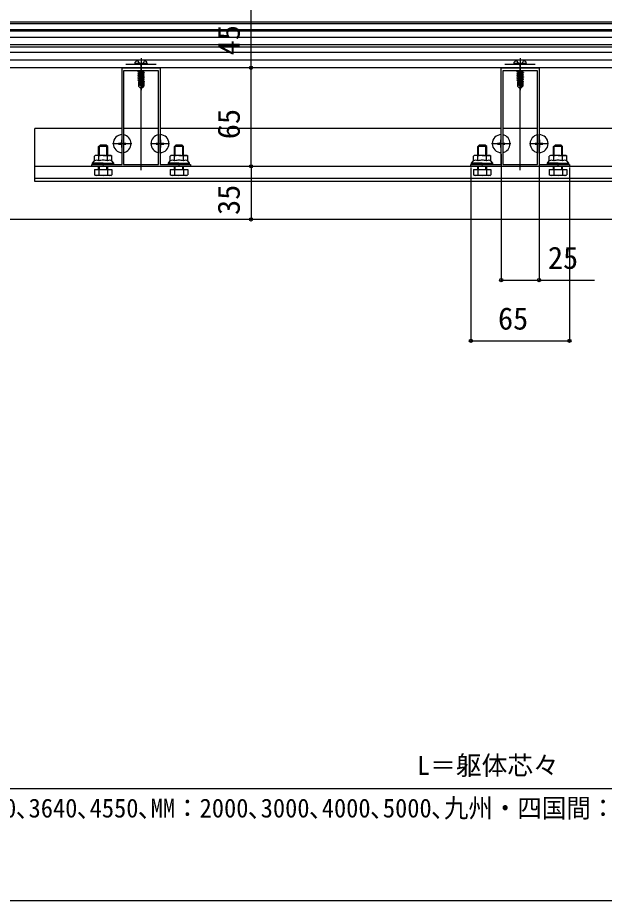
# Model space of a CAD drawing. Units: millimetres, scale not verified. Extents: x -875 to 875, y -1304 to 1296.
# Drawn here: x -393 to -6, y -1304 to -722 of the extents above; entities that cross this region are included whole.
import ezdxf
from ezdxf.enums import TextEntityAlignment as Align

# ---------------------------------------------------------------- set-up
doc = ezdxf.new("R2010")
doc.units = ezdxf.units.MM
doc.header["$LTSCALE"] = 8
for name, color, linetype in [('0-2_YKK_11', 7, 'Continuous'), ('0-4_YKK_12', 2, 'Continuous'), ('0-5_YKK_13', 4, 'Continuous'), ('0-6_YKK_D', 6, 'Continuous'), ('0-7_YKK_ZWAK', 7, 'Continuous')]:
    doc.layers.add(name, color=color, linetype=linetype)
doc.styles.add('ＭＳ ゴシック', font='')
doc.styles.get('ＭＳ ゴシック').set_extended_font_data('MS Gothic')

msp = doc.modelspace()

# ---------------------------------------------------------------- linework, layer by layer
at = {"layer": '0-2_YKK_11'}
for points in [[(-279.5, -820.352), (-344.5, -820.352), (-344.5, -819.152), (-337.458, -819.152), (-337.275, -819.272), (-336.725, -819.272), (-336.542, -819.152), (-324.5, -819.152), (-324.5, -755.352), (-312.458, -755.352), (-312.275, -755.472), (-311.725, -755.472), (-311.542, -755.352), (-299.5, -755.352), (-299.5, -819.152), (-287.458, -819.152), (-287.275, -819.272), (-286.725, -819.272), (-286.542, -819.152), (-279.5, -819.152)], [(-29.5, -820.352), (-94.5, -820.352), (-94.5, -819.152), (-87.458, -819.152), (-87.275, -819.272), (-86.725, -819.272), (-86.542, -819.152), (-74.5, -819.152), (-74.5, -755.352), (-62.458, -755.352), (-62.275, -755.472), (-61.725, -755.472), (-61.542, -755.352), (-49.5, -755.352), (-49.5, -819.152), (-37.458, -819.152), (-37.275, -819.272), (-36.725, -819.272), (-36.542, -819.152), (-29.5, -819.152)], [(-323.5, -757.352), (-323.5, -819.152), (-300.5, -819.152), (-300.5, -757.352)], [(-73.5, -757.352), (-73.5, -819.152), (-50.5, -819.152), (-50.5, -757.352)]]:
    msp.add_lwpolyline(points, close=True, dxfattribs=at)
at = {"layer": '0-4_YKK_12'}
for p, q in [((383, -726.472), (-507, -726.472)), ((383, -731.352), (-507, -731.352)), ((383, -741.852), (-507, -741.852)), ((383, -755.352), (-507, -755.352)), ((-312, -822.852), (-312, -752.852)), ((-62, -822.852), (-62, -752.852)), ((-324.5, -795.352), (-382, -795.352)), ((-382, -830.352), (-382, -795.352)), ((-300.5, -795.352), (-323.5, -795.352)), ((-74.5, -795.352), (-299.5, -795.352)), ((-50.5, -795.352), (-73.5, -795.352)), ((175.5, -795.352), (-49.5, -795.352)), ((258, -820.352), (-382, -820.352)), ((258, -828.352), (-382, -828.352)), ((258, -830.352), (-382, -830.352)), ((390, -855.352), (-524.5, -855.352))]:
    msp.add_line(p, q, dxfattribs=at)
at = {"layer": '0-5_YKK_13'}
for p, q in [((383, -725.352), (-507, -725.352)), ((383, -730.352), (-507, -730.352)), ((383, -735.352), (-507, -735.352)), ((383, -740.352), (-507, -740.352)), ((383, -745.352), (-507, -745.352)), ((383, -750.352), (-507, -750.352)), ((-312, -749.152), (-312, -770.052)), ((-62, -749.152), (-62, -770.052)), ((383, -755.352), (-507, -755.352)), ((-322, -753.052), (-302, -753.052)), ((-316, -752.552), (-315.859, -751.75)), ((-308, -752.552), (-316, -752.552)), ((-316, -752.552), (-315.912, -753.052)), ((-308.088, -753.052), (-315.912, -753.052)), ((-308, -752.552), (-308.141, -751.75)), ((-308, -752.552), (-308.088, -753.052)), ((-72, -753.052), (-52, -753.052)), ((-66, -752.552), (-65.859, -751.75)), ((-58, -752.552), (-66, -752.552)), ((-66, -752.552), (-65.912, -753.052)), ((-58.088, -753.052), (-65.912, -753.052)), ((-58, -752.552), (-58.141, -751.75)), ((-58, -752.552), (-58.088, -753.052)), ((-310.2, -757.352), (-314.1, -758.002)), ((-314.1, -757.902), (-310.8, -757.352)), ((-314.1, -757.902), (-313.55, -757.585)), ((-314.1, -757.902), (-314.1, -758.002)), ((-314.1, -758.002), (-313.55, -758.32)), ((-314.1, -759.302), (-309.9, -758.602)), ((-309.9, -758.702), (-314.1, -759.402)), ((-314.1, -759.302), (-313.55, -758.985)), ((-314.1, -759.302), (-314.1, -759.402)), ((-314.1, -759.402), (-313.55, -759.72)), ((-314.1, -760.702), (-309.9, -760.002)), ((-309.9, -760.102), (-314.1, -760.802)), ((-314.1, -760.702), (-313.55, -760.385)), ((-314.1, -760.702), (-314.1, -760.802)), ((-314.1, -760.802), (-313.55, -761.12)), ((-314.1, -762.102), (-309.9, -761.402)), ((-309.9, -761.502), (-314.1, -762.202)), ((-314.1, -762.102), (-313.55, -761.785)), ((-312.521, -757.352), (-313.55, -757.585)), ((-313.55, -757.352), (-313.55, -757.585)), ((-310.45, -758.285), (-313.55, -758.985)), ((-313.55, -758.32), (-313.55, -758.985)), ((-310.45, -759.685), (-313.55, -760.385)), ((-313.55, -759.72), (-313.55, -760.385)), ((-310.45, -761.085), (-313.55, -761.785)), ((-313.55, -761.12), (-313.55, -761.785)), ((-310.45, -757.62), (-310.45, -758.285)), ((-309.9, -758.602), (-310.45, -758.285)), ((-310.45, -759.02), (-310.45, -759.685)), ((-309.9, -760.002), (-310.45, -759.685)), ((-310.45, -760.42), (-310.45, -761.085)), ((-309.9, -761.402), (-310.45, -761.085)), ((-310.45, -761.82), (-310.45, -762.485)), ((-309.9, -758.602), (-309.9, -758.702)), ((-309.9, -760.002), (-309.9, -760.102)), ((-309.9, -761.402), (-309.9, -761.502)), ((-60.2, -757.352), (-64.1, -758.002)), ((-64.1, -757.902), (-60.8, -757.352)), ((-64.1, -757.902), (-63.55, -757.585)), ((-64.1, -757.902), (-64.1, -758.002)), ((-64.1, -758.002), (-63.55, -758.32)), ((-64.1, -759.302), (-59.9, -758.602)), ((-59.9, -758.702), (-64.1, -759.402)), ((-64.1, -759.302), (-63.55, -758.985)), ((-64.1, -759.302), (-64.1, -759.402)), ((-64.1, -759.402), (-63.55, -759.72)), ((-64.1, -760.702), (-59.9, -760.002)), ((-59.9, -760.102), (-64.1, -760.802)), ((-64.1, -760.702), (-63.55, -760.385)), ((-64.1, -760.702), (-64.1, -760.802)), ((-64.1, -760.802), (-63.55, -761.12)), ((-64.1, -762.102), (-59.9, -761.402)), ((-59.9, -761.502), (-64.1, -762.202)), ((-64.1, -762.102), (-63.55, -761.785)), ((-62.521, -757.352), (-63.55, -757.585)), ((-63.55, -757.352), (-63.55, -757.585)), ((-60.45, -758.285), (-63.55, -758.985)), ((-63.55, -758.32), (-63.55, -758.985)), ((-60.45, -759.685), (-63.55, -760.385)), ((-63.55, -759.72), (-63.55, -760.385)), ((-60.45, -761.085), (-63.55, -761.785)), ((-63.55, -761.12), (-63.55, -761.785)), ((-60.45, -757.62), (-60.45, -758.285)), ((-59.9, -758.602), (-60.45, -758.285)), ((-60.45, -759.02), (-60.45, -759.685)), ((-59.9, -760.002), (-60.45, -759.685)), ((-60.45, -760.42), (-60.45, -761.085)), ((-59.9, -761.402), (-60.45, -761.085)), ((-60.45, -761.82), (-60.45, -762.485)), ((-59.9, -758.602), (-59.9, -758.702)), ((-59.9, -760.002), (-59.9, -760.102)), ((-59.9, -761.402), (-59.9, -761.502)), ((-314.1, -762.102), (-314.1, -762.202)), ((-314.1, -762.202), (-313.55, -762.52)), ((-314.1, -763.502), (-311.074, -762.998)), ((-311.102, -763.103), (-314.1, -763.602)), ((-314.1, -763.502), (-313.55, -763.185)), ((-314.1, -763.502), (-314.1, -763.602)), ((-314.1, -763.602), (-313.55, -763.92)), ((-313.7, -764.652), (-313.55, -764.585)), ((-313.7, -764.652), (-313.7, -767.502)), ((-311.424, -764.652), (-313.7, -764.652)), ((-312.743, -766.699), (-313.7, -767.502)), ((-312.15, -769.052), (-313.7, -767.502)), ((-310.45, -762.485), (-313.55, -763.185)), ((-313.55, -762.52), (-313.55, -763.185)), ((-311.16, -763.38), (-313.55, -763.92)), ((-313.55, -763.92), (-313.55, -764.585)), ((-311.305, -764.078), (-313.55, -764.585)), ((-311.365, -764.369), (-313.083, -764.652)), ((-312, -767.431), (-312.15, -769.052)), ((-311.09, -763.045), (-312, -767.431)), ((-312, -767.431), (-312, -769.052)), ((-310.668, -762.93), (-311.85, -768.628)), ((-310.6, -767.378), (-311.85, -768.628)), ((-311.85, -769.052), (-310.3, -767.502)), ((-311.42, -764.636), (-311.504, -764.652)), ((-310.668, -762.93), (-309.9, -762.802)), ((-309.9, -762.902), (-310.613, -763.021)), ((-310.45, -763.885), (-310.603, -763.919)), ((-310.6, -763.101), (-310.6, -767.378)), ((-310, -764.144), (-310.6, -764.243)), ((-310, -764.36), (-310.6, -764.477)), ((-310.3, -764.652), (-310.6, -764.652)), ((-310.3, -767.502), (-310.6, -767.378)), ((-309.9, -762.802), (-310.45, -762.485)), ((-310.45, -763.22), (-310.45, -763.885)), ((-310, -764.144), (-310.45, -763.885)), ((-310, -764.36), (-310.3, -764.533)), ((-310.3, -764.533), (-310.3, -767.502)), ((-310, -764.144), (-310, -764.36)), ((-309.9, -762.802), (-309.9, -762.902)), ((-64.1, -762.102), (-64.1, -762.202)), ((-64.1, -762.202), (-63.55, -762.52)), ((-64.1, -763.502), (-61.074, -762.998)), ((-61.102, -763.103), (-64.1, -763.602)), ((-64.1, -763.502), (-63.55, -763.185)), ((-64.1, -763.502), (-64.1, -763.602)), ((-64.1, -763.602), (-63.55, -763.92)), ((-63.7, -764.652), (-63.55, -764.585)), ((-63.7, -764.652), (-63.7, -767.502)), ((-61.424, -764.652), (-63.7, -764.652)), ((-62.743, -766.699), (-63.7, -767.502)), ((-62.15, -769.052), (-63.7, -767.502)), ((-60.45, -762.485), (-63.55, -763.185)), ((-63.55, -762.52), (-63.55, -763.185)), ((-61.16, -763.38), (-63.55, -763.92)), ((-63.55, -763.92), (-63.55, -764.585)), ((-61.305, -764.078), (-63.55, -764.585)), ((-61.365, -764.369), (-63.083, -764.652)), ((-62, -767.431), (-62.15, -769.052)), ((-61.09, -763.045), (-62, -767.431)), ((-62, -767.431), (-62, -769.052)), ((-60.668, -762.93), (-61.85, -768.628)), ((-60.6, -767.378), (-61.85, -768.628)), ((-61.85, -769.052), (-60.3, -767.502)), ((-61.42, -764.636), (-61.504, -764.652)), ((-60.668, -762.93), (-59.9, -762.802)), ((-59.9, -762.902), (-60.613, -763.021)), ((-60.45, -763.885), (-60.603, -763.919)), ((-60.6, -763.101), (-60.6, -767.378)), ((-60, -764.144), (-60.6, -764.243)), ((-60, -764.36), (-60.6, -764.477)), ((-60.3, -764.652), (-60.6, -764.652)), ((-60.3, -767.502), (-60.6, -767.378)), ((-59.9, -762.802), (-60.45, -762.485)), ((-60.45, -763.22), (-60.45, -763.885)), ((-60, -764.144), (-60.45, -763.885)), ((-60, -764.36), (-60.3, -764.533)), ((-60.3, -764.533), (-60.3, -767.502)), ((-60, -764.144), (-60, -764.36)), ((-59.9, -762.802), (-59.9, -762.902)), ((-312.15, -769.052), (-311.85, -769.052)), ((-311.85, -768.628), (-311.85, -769.052)), ((-62.15, -769.052), (-61.85, -769.052)), ((-61.85, -768.628), (-61.85, -769.052)), ((-324.5, -811.652), (-324.5, -799.052)), ((-299.5, -811.652), (-299.5, -799.052)), ((-74.5, -811.652), (-74.5, -799.052)), ((-49.5, -811.652), (-49.5, -799.052)), ((-334, -807.352), (-340, -807.352)), ((-339.46, -813.152), (-339.46, -806.812)), ((-334.54, -813.152), (-334.54, -806.812)), ((-330.8, -805.352), (-318.2, -805.352)), ((-327, -805.002), (-327, -805.702)), ((-327, -805.002), (-325.35, -805.002)), ((-327, -805.702), (-325.35, -805.702)), ((-324.85, -802.852), (-324.5, -802.852)), ((-324.85, -802.852), (-324.85, -804.502)), ((-324.85, -806.202), (-324.85, -807.852)), ((-324.85, -807.852), (-324.5, -807.852)), ((-323.5, -805.002), (-322, -805.002)), ((-323.5, -805.702), (-322, -805.702)), ((-322, -805.002), (-322, -805.702)), ((-305.8, -805.352), (-293.2, -805.352)), ((-302, -805.002), (-302, -805.702)), ((-302, -805.002), (-300.5, -805.002)), ((-302, -805.702), (-300.5, -805.702)), ((-299.5, -802.852), (-299.15, -802.852)), ((-299.5, -807.852), (-299.15, -807.852)), ((-299.15, -802.852), (-299.15, -804.502)), ((-299.15, -806.202), (-299.15, -807.852)), ((-298.65, -805.002), (-297, -805.002)), ((-298.65, -805.702), (-297, -805.702)), ((-297, -805.002), (-297, -805.702)), ((-284, -807.352), (-290, -807.352)), ((-289.46, -813.152), (-289.46, -806.812)), ((-284.54, -813.152), (-284.54, -806.812)), ((-84, -807.352), (-90, -807.352)), ((-89.46, -813.152), (-89.46, -806.812)), ((-84.54, -813.152), (-84.54, -806.812)), ((-80.8, -805.352), (-68.2, -805.352)), ((-77, -805.002), (-77, -805.702)), ((-77, -805.002), (-75.35, -805.002)), ((-77, -805.702), (-75.35, -805.702)), ((-74.85, -802.852), (-74.5, -802.852)), ((-74.85, -802.852), (-74.85, -804.502)), ((-74.85, -806.202), (-74.85, -807.852)), ((-74.85, -807.852), (-74.5, -807.852)), ((-73.5, -805.002), (-72, -805.002)), ((-73.5, -805.702), (-72, -805.702)), ((-72, -805.002), (-72, -805.702)), ((-55.8, -805.352), (-43.2, -805.352)), ((-52, -805.002), (-52, -805.702)), ((-52, -805.002), (-50.5, -805.002)), ((-52, -805.702), (-50.5, -805.702)), ((-49.5, -802.852), (-49.15, -802.852)), ((-49.5, -807.852), (-49.15, -807.852)), ((-49.15, -802.852), (-49.15, -804.502)), ((-49.15, -806.202), (-49.15, -807.852)), ((-48.65, -805.002), (-47, -805.002)), ((-48.65, -805.702), (-47, -805.702)), ((-47, -805.002), (-47, -805.702)), ((-34, -807.352), (-40, -807.352)), ((-39.46, -813.152), (-39.46, -806.812)), ((-34.54, -813.152), (-34.54, -806.812)), ((-342, -813.152), (-342.774, -813.599)), ((-342.774, -816.752), (-342.774, -813.599)), ((-337, -813.152), (-342, -813.152)), ((-339.887, -816.752), (-339.887, -813.599)), ((-337, -813.152), (-332, -813.152)), ((-334.113, -816.752), (-334.113, -813.599)), ((-332, -813.152), (-331.226, -813.599)), ((-331.226, -816.752), (-331.226, -813.599)), ((-292, -813.152), (-292.774, -813.599)), ((-292.774, -816.752), (-292.774, -813.599)), ((-287, -813.152), (-292, -813.152)), ((-289.887, -816.752), (-289.887, -813.599)), ((-287, -813.152), (-282, -813.152)), ((-284.113, -816.752), (-284.113, -813.599)), ((-282, -813.152), (-281.226, -813.599)), ((-281.226, -816.752), (-281.226, -813.599)), ((-92, -813.152), (-92.774, -813.599)), ((-92.774, -816.752), (-92.774, -813.599)), ((-87, -813.152), (-92, -813.152)), ((-89.887, -816.752), (-89.887, -813.599)), ((-87, -813.152), (-82, -813.152)), ((-84.113, -816.752), (-84.113, -813.599)), ((-82, -813.152), (-81.226, -813.599)), ((-81.226, -816.752), (-81.226, -813.599)), ((-42, -813.152), (-42.774, -813.599)), ((-42.774, -816.752), (-42.774, -813.599)), ((-37, -813.152), (-42, -813.152)), ((-39.887, -816.752), (-39.887, -813.599)), ((-37, -813.152), (-32, -813.152)), ((-34.113, -816.752), (-34.113, -813.599)), ((-32, -813.152), (-31.226, -813.599)), ((-31.226, -816.752), (-31.226, -813.599)), ((-344, -819.152), (-344, -818.352)), ((-337, -819.152), (-344, -819.152)), ((-337, -819.152), (-330, -819.152)), ((-330, -819.152), (-330, -818.352)), ((-294, -819.152), (-294, -818.352)), ((-287, -819.152), (-294, -819.152)), ((-287, -819.152), (-280, -819.152)), ((-280, -819.152), (-280, -818.352)), ((-94, -819.152), (-94, -818.352)), ((-87, -819.152), (-94, -819.152)), ((-87, -819.152), (-80, -819.152)), ((-80, -819.152), (-80, -818.352)), ((-44, -819.152), (-44, -818.352)), ((-37, -819.152), (-44, -819.152)), ((-37, -819.152), (-30, -819.152)), ((-30, -819.152), (-30, -818.352)), ((-342.774, -822.352), (-342.774, -825.906)), ((-342, -826.352), (-342.774, -825.906)), ((-340, -822.352), (-340, -820.352)), ((-339.887, -822.352), (-339.887, -825.906)), ((-339.46, -822.352), (-339.46, -820.352)), ((-334.54, -822.352), (-334.54, -820.352)), ((-334.113, -822.352), (-334.113, -825.906)), ((-334, -822.352), (-334, -820.352)), ((-332, -826.352), (-331.226, -825.906)), ((-292.774, -822.352), (-292.774, -825.906)), ((-292, -826.352), (-292.774, -825.906)), ((-290, -822.352), (-290, -820.352)), ((-289.887, -822.352), (-289.887, -825.906)), ((-289.46, -822.352), (-289.46, -820.352)), ((-284.54, -822.352), (-284.54, -820.352)), ((-284.113, -822.352), (-284.113, -825.906)), ((-284, -822.352), (-284, -820.352)), ((-282, -826.352), (-281.226, -825.906)), ((-92.774, -822.352), (-92.774, -825.906)), ((-92, -826.352), (-92.774, -825.906)), ((-90, -822.352), (-90, -820.352)), ((-89.887, -822.352), (-89.887, -825.906)), ((-89.46, -822.352), (-89.46, -820.352)), ((-84.54, -822.352), (-84.54, -820.352)), ((-84.113, -822.352), (-84.113, -825.906)), ((-84, -822.352), (-84, -820.352)), ((-82, -826.352), (-81.226, -825.906)), ((-42.774, -822.352), (-42.774, -825.906)), ((-42, -826.352), (-42.774, -825.906)), ((-40, -822.352), (-40, -820.352)), ((-39.887, -822.352), (-39.887, -825.906)), ((-39.46, -822.352), (-39.46, -820.352)), ((-34.54, -822.352), (-34.54, -820.352)), ((-34.113, -822.352), (-34.113, -825.906)), ((-34, -822.352), (-34, -820.352)), ((-32, -826.352), (-31.226, -825.906)), ((-332, -826.352), (-342, -826.352)), ((-282, -826.352), (-292, -826.352)), ((-82, -826.352), (-92, -826.352)), ((-32, -826.352), (-42, -826.352))]:
    msp.add_line(p, q, dxfattribs=at)
for points in [[(-314.3, -750.573), (-313.145, -752.889), (-312, -753.498)], [(-309.7, -750.573), (-310.855, -752.889), (-312, -753.498)], [(-64.3, -750.573), (-63.145, -752.889), (-62, -753.498)], [(-59.7, -750.573), (-60.855, -752.889), (-62, -753.498)], [(-309.987, -757.352), (-310.45, -757.62), (-313.55, -758.32)], [(-309.9, -758.702), (-310.45, -759.02), (-313.55, -759.72)], [(-309.9, -760.102), (-310.45, -760.42), (-313.55, -761.12)], [(-309.9, -761.502), (-310.45, -761.82), (-313.55, -762.52)], [(-59.987, -757.352), (-60.45, -757.62), (-63.55, -758.32)], [(-59.9, -758.702), (-60.45, -759.02), (-63.55, -759.72)], [(-59.9, -760.102), (-60.45, -760.42), (-63.55, -761.12)], [(-59.9, -761.502), (-60.45, -761.82), (-63.55, -762.52)], [(-312, -767.431), (-312.743, -766.699), (-312.9, -764.652)], [(-309.9, -762.902), (-310.45, -763.22), (-310.6, -763.254)], [(-62, -767.431), (-62.743, -766.699), (-62.9, -764.652)], [(-59.9, -762.902), (-60.45, -763.22), (-60.6, -763.254)], [(-340, -813.152), (-340, -807.352), (-339, -806.352)], [(-334, -813.152), (-334, -807.352), (-335, -806.352), (-339, -806.352)], [(-290, -813.152), (-290, -807.352), (-289, -806.352)], [(-284, -813.152), (-284, -807.352), (-285, -806.352), (-289, -806.352)], [(-90, -813.152), (-90, -807.352), (-89, -806.352)], [(-84, -813.152), (-84, -807.352), (-85, -806.352), (-89, -806.352)], [(-40, -813.152), (-40, -807.352), (-39, -806.352)], [(-34, -813.152), (-34, -807.352), (-35, -806.352), (-39, -806.352)], [(-337, -818.352), (-344, -818.352), (-342.774, -816.752)], [(-337, -818.352), (-330, -818.352), (-331.226, -816.752)], [(-287, -818.352), (-294, -818.352), (-292.774, -816.752)], [(-287, -818.352), (-280, -818.352), (-281.226, -816.752)], [(-87, -818.352), (-94, -818.352), (-92.774, -816.752)], [(-87, -818.352), (-80, -818.352), (-81.226, -816.752)], [(-37, -818.352), (-44, -818.352), (-42.774, -816.752)], [(-37, -818.352), (-30, -818.352), (-31.226, -816.752)], [(-342.774, -822.352), (-331.226, -822.352), (-331.226, -825.906)], [(-292.774, -822.352), (-281.226, -822.352), (-281.226, -825.906)], [(-92.774, -822.352), (-81.226, -822.352), (-81.226, -825.906)], [(-42.774, -822.352), (-31.226, -822.352), (-31.226, -825.906)]]:
    msp.add_lwpolyline(points, dxfattribs=at)
for centre, radius, start, end in [((-312, -756.652), 6.5, 57.94412, 122.05588), ((-62, -756.652), 6.5, 57.94412, 122.05588), ((-314.972, -751.906), 0.9, 122.05588, 170), ((-309.028, -751.906), 0.9, 10, 57.94412), ((-64.972, -751.906), 0.9, 122.05588, 170), ((-59.028, -751.906), 0.9, 10, 57.94412), ((-310.848, -763.101), 0.248, 0, 167.19096), ((-60.848, -763.101), 0.248, 0, 167.19096), ((-324.5, -805.352), 5.9, 90, 270), ((-324.5, -805.352), 5.9, 279.75826, 80.24174), ((-299.5, -805.352), 5.9, 99.75826, 260.24174), ((-299.5, -805.352), 5.9, 270, 90), ((-74.5, -805.352), 5.9, 90, 270), ((-74.5, -805.352), 5.9, 279.75826, 80.24174), ((-49.5, -805.352), 5.9, 99.75826, 260.24174), ((-49.5, -805.352), 5.9, 270, 90), ((-325.35, -804.502), 0.5, 270, 0), ((-325.35, -806.202), 0.5, 0, 90), ((-298.65, -804.502), 0.5, 180, 270), ((-298.65, -806.202), 0.5, 90, 180), ((-75.35, -804.502), 0.5, 270, 0), ((-75.35, -806.202), 0.5, 0, 90), ((-48.65, -804.502), 0.5, 180, 270), ((-48.65, -806.202), 0.5, 90, 180), ((-341.33, -815.708), 2.556, 55.61575, 124.38425), ((-337, -822.706), 9.553, 90, 107.58795), ((-337, -822.706), 9.553, 72.41205, 90), ((-332.67, -815.708), 2.556, 55.61575, 124.38425), ((-291.33, -815.708), 2.556, 55.61575, 124.38425), ((-287, -822.706), 9.553, 90, 107.58795), ((-287, -822.706), 9.553, 72.41205, 90), ((-282.67, -815.708), 2.556, 55.61575, 124.38425), ((-91.33, -815.708), 2.556, 55.61575, 124.38425), ((-87, -822.706), 9.553, 90, 107.58795), ((-87, -822.706), 9.553, 72.41205, 90), ((-82.67, -815.708), 2.556, 55.61575, 124.38425), ((-41.33, -815.708), 2.556, 55.61575, 124.38425), ((-37, -822.706), 9.553, 90, 107.58795), ((-37, -822.706), 9.553, 72.41205, 90), ((-32.67, -815.708), 2.556, 55.61575, 124.38425), ((-341.33, -818.862), 2.556, 55.61575, 124.38425), ((-337, -825.859), 9.553, 90, 107.58795), ((-337, -825.859), 9.553, 72.41205, 90), ((-332.67, -818.862), 2.556, 55.61575, 124.38425), ((-291.33, -818.862), 2.556, 55.61575, 124.38425), ((-287, -825.859), 9.553, 90, 107.58795), ((-287, -825.859), 9.553, 72.41205, 90), ((-282.67, -818.862), 2.556, 55.61575, 124.38425), ((-91.33, -818.862), 2.556, 55.61575, 124.38425), ((-87, -825.859), 9.553, 90, 107.58795), ((-87, -825.859), 9.553, 72.41205, 90), ((-82.67, -818.862), 2.556, 55.61575, 124.38425), ((-41.33, -818.862), 2.556, 55.61575, 124.38425), ((-37, -825.859), 9.553, 90, 107.58795), ((-37, -825.859), 9.553, 72.41205, 90), ((-32.67, -818.862), 2.556, 55.61575, 124.38425), ((-341.33, -823.797), 2.556, 235.61575, 304.38425), ((-337, -816.799), 9.553, 252.41205, 287.58795), ((-332.67, -823.797), 2.556, 235.61575, 304.38425), ((-291.33, -823.797), 2.556, 235.61575, 304.38425), ((-287, -816.799), 9.553, 252.41205, 287.58795), ((-282.67, -823.797), 2.556, 235.61575, 304.38425), ((-91.33, -823.797), 2.556, 235.61575, 304.38425), ((-87, -816.799), 9.553, 252.41205, 287.58795), ((-82.67, -823.797), 2.556, 235.61575, 304.38425), ((-41.33, -823.797), 2.556, 235.61575, 304.38425), ((-37, -816.799), 9.553, 252.41205, 287.58795), ((-32.67, -823.797), 2.556, 235.61575, 304.38425)]:
    msp.add_arc(centre, radius, start, end, dxfattribs=at)
for centre, start_param, end_param in [((-342.5, -818.352), 3.1415927, 4.712389), ((-331.5, -818.352), 4.712389, 6.2831853), ((-292.5, -818.352), 3.1415927, 4.712389), ((-281.5, -818.352), 4.712389, 6.2831853), ((-92.5, -818.352), 3.1415927, 4.712389), ((-81.5, -818.352), 4.712389, 6.2831853), ((-42.5, -818.352), 3.1415927, 4.712389), ((-31.5, -818.352), 4.712389, 6.2831853)]:
    msp.add_ellipse(centre, major_axis=(1.5, 0), ratio=0.533333, start_param=start_param, end_param=end_param, dxfattribs=at)
at = {"layer": '0-6_YKK_D'}
for p, q in [((-239.5, -755.352), (-239.5, -710.352)), ((-239.5, -820.352), (-239.5, -755.352)), ((-74.5, -812.252), (-74.5, -896.352)), ((-49.5, -812.252), (-49.5, -896.352)), ((-239.5, -820.352), (-239.5, -855.352)), ((-94.5, -821.052), (-94.5, -936.352)), ((-29.5, -821.052), (-29.5, -936.352)), ((-239.425, -855.352), (-240.5, -855.352)), ((-94.5, -935.352), (-29.5, -935.352)), ((-544.5, -1230.352), (420.5, -1230.352))]:
    msp.add_line(p, q, dxfattribs=at)
msp.add_lwpolyline([(-74.5, -895.352), (-49.5, -895.352), (-13.064, -895.352)], dxfattribs=at)
for centre in [(-239.5, -755.352), (-239.5, -755.352), (-239.5, -820.352), (-239.5, -820.352), (-239.5, -855.352), (-74.5, -895.352), (-49.5, -895.352), (-94.5, -935.352), (-29.5, -935.352)]:
    msp.add_circle(centre, 1.075, dxfattribs=at)
at = {"layer": '0-7_YKK_ZWAK'}
msp.add_lwpolyline([(-875, -1304.1), (875, -1304.1), (875, 1245.9)], dxfattribs=at)

# ---------------------------------------------------------------- texts
at = {"layer": '0-6_YKK_D', "style": 'ＭＳ ゴシック'}
for s, p in [('45', (-242.5, -747.171)), ('65', (-242.5, -802.455)), ('35', (-242.5, -852.398))]:
    msp.add_text(s, height=14.66, rotation=90, dxfattribs=at).set_placement(p, align=Align.BOTTOM_LEFT)
for s, height, p in [('25', 14.66, (-43.677, -892.352)), ('65', 14.66, (-76.602, -932.352)), ('L＝躯体芯々', 12.46, (-129.903, -1225.131))]:
    msp.add_text(s, height=height, dxfattribs=at).set_placement(p, align=Align.BOTTOM_LEFT)
at = {"layer": '0-6_YKK_D', "style": 'ＭＳ ゴシック', "width": 0.95}
msp.add_text('（関東間：1820､2730､3640､4550､MM：2000､3000､4000､5000､九州・四国間：1910､2865､3820､4775）', height=12.46, dxfattribs=at).set_placement((-547.509, -1253.25), align=Align.BOTTOM_LEFT)

doc.saveas('drawing.dxf')
